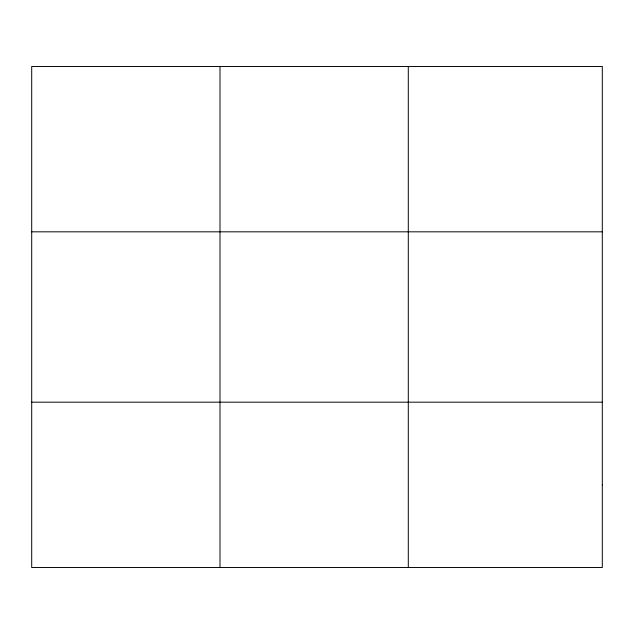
<?xml version="1.0" encoding="UTF-8"?>
<svg xmlns="http://www.w3.org/2000/svg" width="634" height="634" viewBox="0 0 634 634"><rect width="100%" height="100%" fill="white"/><g stroke="black" fill="none" stroke-linecap="round" stroke-linejoin="round"><path stroke-width="0.95" d="M219.998 567.525L219.998 66.475M408.296 567.525L408.296 66.475M31.7 231.822L602.3 231.822M31.7 402.178L602.3 402.178M602.3 484.851L602.3 567.525L31.7 567.525L31.7 66.475L602.3 66.475L602.3 484.851"/></g></svg>
